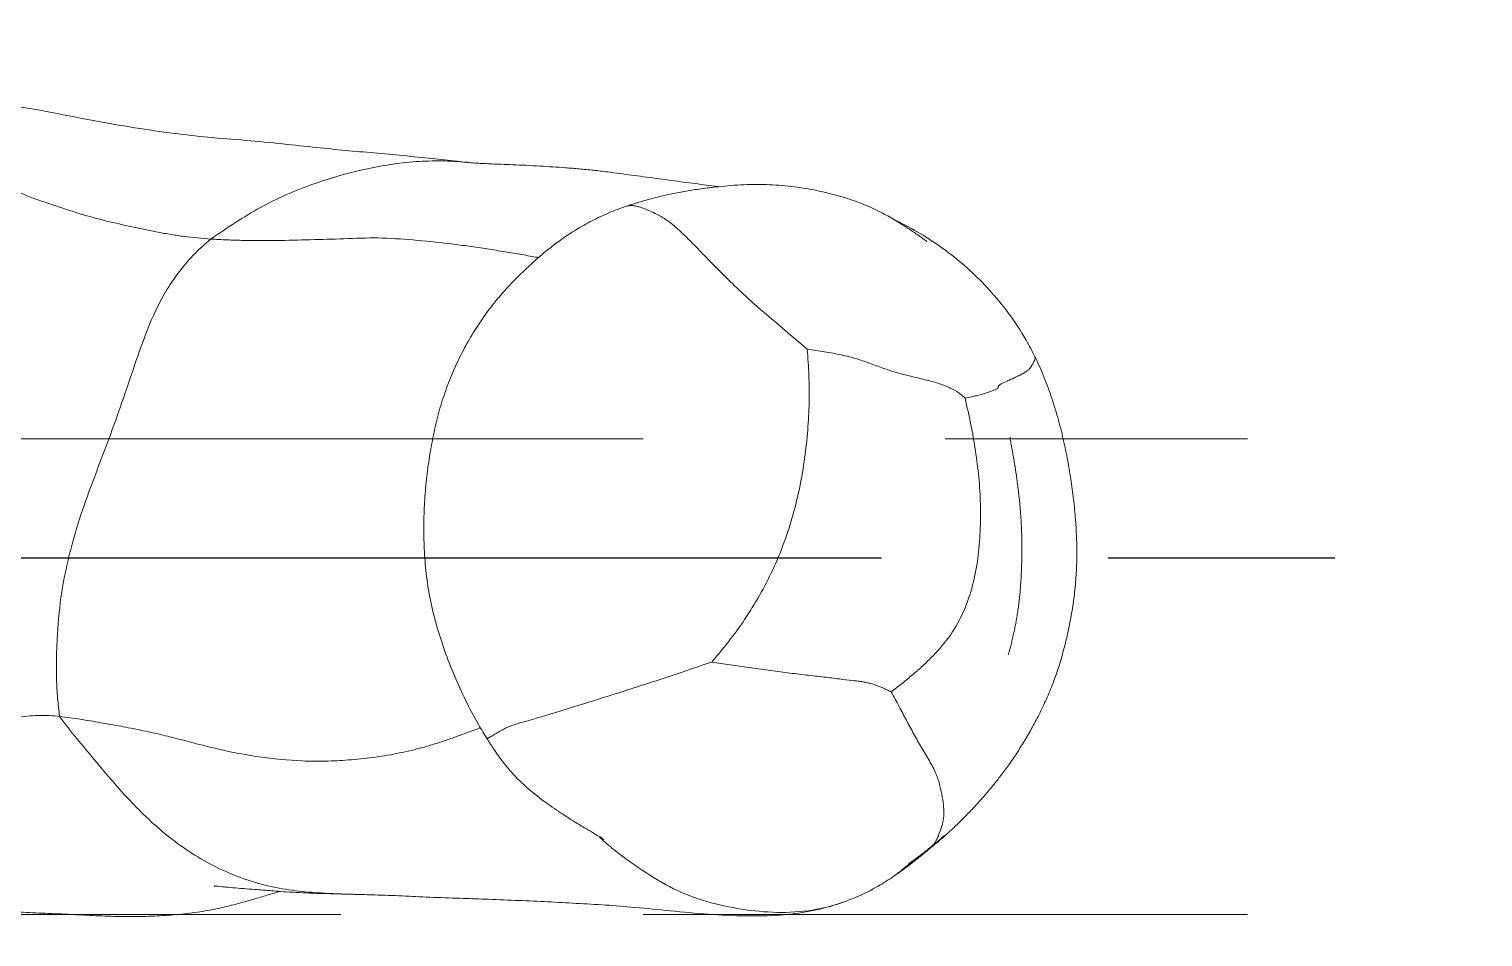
# Model space of a CAD drawing. Header units: inches. Extents: x 149964 to 151052, y -48230 to -47460.
# Drawn here: x 150884.1 to 150896.32, y -47634.91 to -47627.28 of the extents above; entities that cross this region are included whole.
import ezdxf

# ---------------------------------------------------------------- set-up
doc = ezdxf.new("R2010")
doc.units = ezdxf.units.IN
doc.header["$LTSCALE"] = 2
doc.header["$MEASUREMENT"] = 0
doc.linetypes.add('CENTER', pattern=[50.800000000000004, 31.75, -6.35, 6.35, -6.35])
doc.linetypes.add('HIDDEN', pattern=[9.524999999999999, 6.35, -3.175])
doc.layers.get('0').update_dxf_attribs({"linetype": 'CONTINUOUS'})
doc.layers.add('DEFAULT_1', color=7, linetype='CENTER')
doc.layers.add('PRODUCT', color=1, linetype='CONTINUOUS', lineweight=15)
doc.layers.add('WR', color=122, linetype='HIDDEN', lineweight=18)

# ---------------------------------------------------------------- blocks, each defined once
blk = doc.blocks.new('20160720.142035')
at = {"layer": 'DEFAULT_1', "color": 2, "linetype": 'CENTER', "ltscale": 0.15}
blk.add_line((0, 3.441563808512001), (0, -55.79026061180775), dxfattribs=at)
at = {"layer": 'PRODUCT', "linetype": 'ByBlock'}
for p, q in [((2.829359408846358, -47.37452201273118), (2.829064662219025, -47.36262553750566)), ((-3.326229317724938, -48.31855709248339), (-3.326030547643313, -48.32054377046006)), ((-2.95356401510071, -49.64890728038881), (-2.95357606979087, -49.64894238889246)), ((2.885527125617955, -51.50959865916957), (2.888241499545984, -51.50233626019326)), ((2.674740932125133, -51.90980791722541), (2.674968916195212, -51.90947605441033)), ((2.462865215697093, -52.18449380186212), (2.46318223894923, -52.18407978754112)), ((-1.690164304862265, -53.09388312057126), (-1.689952662854921, -53.09398553265783))]:
    blk.add_line(p, q, dxfattribs=at)
for points, start_tangent, end_tangent in [([(1.334373528108699, -44.89592527009518), (1.326678024372086, -44.80880535252072), (1.325944181910018, -44.71686550704908), (1.331253786629532, -44.62391796696465), (1.344670404650969, -44.53044145436434), (1.367906359519111, -44.43640223929106), (1.398287224961678, -44.34305029633106), (1.468896132340888, -44.16094584084203), (1.544531630119309, -43.98002435002854), (1.619753839680925, -43.79961021282361), (1.691110429004766, -43.61779838339135), (1.757658332557185, -43.43489960167062), (1.817639862711076, -43.25034179351496), (1.869077529379865, -43.06439563704771), (1.892576865589945, -42.97099019162852), (1.914466408226872, -42.8776931027387), (1.934579270280665, -42.78444984222006), (1.954105026117759, -42.68915965517954)], (-0.1352673139261107, 0.9908091409465372), (0.1990279970535569, 0.9799938042604398)), ([(-3.55513589803013, -43.29526941803488), (-3.517418528877897, -43.42962242716021), (-3.477561452367809, -43.56334366614465), (-3.390611811744748, -43.82757539126032), (-3.290072892181342, -44.08879420049925), (-3.168834057549248, -44.34137792554975), (-3.057226442237152, -44.59141314909357), (-2.96903080114862, -44.83613673426589), (-2.893721203756286, -45.06866416209232), (-2.832830170926172, -45.28969320662873), (-2.78441971144639, -45.50525111416937), (-2.739552728366107, -45.72275327573152), (-2.71917202838813, -45.83301441556978), (-2.702252016460989, -45.94390644804662), (-2.690070695825852, -46.05506488554965), (-2.681018479721388, -46.16667126952234)], (0.2638808511362856, -0.9645552842650283), (0.07349775946420611, -0.9972953821981437)), ([(-3.32620443214546, -48.31855460205406), (-3.335101501405006, -48.23356357921148), (-3.357604117452865, -48.02724819695868), (-3.382464876718586, -47.78357966908516), (-3.405370072810911, -47.53641380632325), (-3.426647016982315, -47.2982630598417), (-3.450977217871696, -47.05606317794445), (-3.481160821655067, -46.77091298101732), (-3.510898684995482, -46.46202917856863), (-3.537777252553497, -46.14204894637078), (-3.569304108794313, -45.85861552102142), (-3.617328552849358, -45.52785450909141), (-3.680487150646513, -45.16385489975073), (-3.753942947485484, -44.78427275336435), (-3.826190726569621, -44.36365850760922), (-3.888303941261256, -43.97760400518746), (-3.944793122151168, -43.67147857904638)], (-0.09957959882302363, 0.9950295993076013), (-0.1936913833497151, 0.9810625097393507)), ([(2.929514566290891, -43.99207238326926), (2.930663326987997, -44.00390629658796), (2.948445049725706, -44.18621492711827), (2.965190002520103, -44.37366333203681), (2.978409554430982, -44.56423576164525), (2.988681152928621, -44.7747173802054), (2.998253057448892, -44.99215900640411), (3.007684514042921, -45.17541428659752), (3.015424870012794, -45.37694308383652), (3.015846110560233, -45.57589123640355), (3.008396063174587, -45.76359582003352), (2.993212498549838, -45.94474567528232), (2.968997874908382, -46.11944105732255), (2.935325503931381, -46.28474360638211)], (0.09644404793402314, -0.9953384075871382), (-0.2278731851318875, -0.9736908192531387)), ([(1.334373528108699, -44.89592527009518), (1.180837904918008, -44.87941749411402), (1.020342194882687, -44.87035915685556), (0.8557123656210024, -44.86940981369116), (0.6864410699054133, -44.87540550598351), (0.3336501936719287, -44.90761168029712), (-0.02506895220722072, -44.97766040347051), (-0.3795191028621048, -45.0807441874349), (-0.7292028786614537, -45.20770380878093), (-1.079280821460998, -45.33857506606), (-1.432640011655167, -45.46310782129149), (-1.784649320150493, -45.5840943719013), (-2.122003675001906, -45.7243104379304), (-2.279248329636175, -45.81311756718787), (-2.425981516833417, -45.91674126560974), (-2.560364725533873, -46.03491015393956), (-2.681018479721388, -46.16667126952234)], (-0.9913219005483157, 0.1314567970600051), (-0.6341230516842742, -0.7732321484021621)), ([(2.829058129311306, -47.36262570253894), (2.818056613527006, -47.09406626869168), (2.798617542575812, -46.87667042458634), (2.761204658803763, -46.65975068740227), (2.698703523463337, -46.44455082801869), (2.611162315268302, -46.23473597202974), (2.368733529991005, -45.84431376860448), (2.218473759363405, -45.66633270676539), (2.053718995681265, -45.49950679067115), (1.879024130292237, -45.34215234151634), (1.699560395238223, -45.18983982018835), (1.518996350758243, -45.03945931340422), (1.334373528108699, -44.89592527009518)], (-0.02525462353215845, 0.999681051130934), (-0.8066621836712576, 0.5910127929535182)), ([(1.459999762912048, -48.34773511222011), (1.47015960450517, -48.31999295607966), (1.505949262500508, -48.22231043921056), (1.540984800929436, -48.12247806578671), (1.572590373456478, -48.02314730950457), (1.600416417466477, -47.92440445908142), (1.645657951856265, -47.72646244552743), (1.678355569922132, -47.52566899494559), (1.699315842794022, -47.32486919710209), (1.709002463700017, -47.12787907366874), (1.70734721221379, -46.93657025281573), (1.672634406655561, -46.57311363618646), (1.60834921937203, -46.23091588189709), (1.568040509853745, -46.06772736679704), (1.52595544498763, -45.90648080520623), (1.485537358472357, -45.74366821926378), (1.448699180589756, -45.57806153344427), (1.416210074909031, -45.40947097665776), (1.385794541158248, -45.23958009428316), (1.356332913797814, -45.06946831306414), (1.334373528108699, -44.89592527009518)], (0.3426942866571864, 0.9394469787553325), (-0.08548970196500015, 0.9963390541667708)), ([(-2.681018479721388, -46.16667126952234), (-2.820064807805466, -46.37483779336617), (-2.946317587106023, -46.58397681173665), (-3.051868430251488, -46.79784818436019), (-3.138572988449596, -47.01566313586227), (-3.209961118496722, -47.23559449056484), (-3.266495461546583, -47.45621010615287), (-3.332005147560267, -47.89313555409171), (-3.338257131690625, -48.10609960255533), (-3.326229555270402, -48.31855711615208)], (-0.5601372431338791, -0.8283998242723), (0.09904721662404016, -0.995082734690453)), ([(-2.681018479721388, -46.16667126952234), (-2.674107248167275, -46.30374793976807), (-2.669562110095285, -46.44179573274596), (-2.668283398612402, -46.72081337174313), (-2.675128070288338, -47.00152225192869), (-2.683720978384372, -47.28553648699744), (-2.690080641768873, -47.57426526896597), (-2.673243083059788, -47.86648723717371), (-2.642800196510507, -48.16738318972057), (-2.622809299937217, -48.31977835031284), (-2.600601103709778, -48.47145693562925), (-2.577385103824781, -48.62049248928815), (-2.553197035886114, -48.76447846674273), (-2.529736367490841, -48.89980760312028), (-2.52591277344618, -48.92515036257828)], (0.05838523017386516, -0.998294127448191), (0.1422589292738709, -0.9898294787698796)), ([(2.759498039871687, -46.20112796041212), (2.759114097105339, -46.19625202146563), (2.761966476216912, -46.22654734328535), (2.768055201158859, -46.29065159367019), (2.775418624805752, -46.37293945555575), (2.782872265554033, -46.46581384786987), (2.789500345272245, -46.55564441483875), (2.794314931932604, -46.62075149617885), (2.797809896874242, -46.66381167990767), (2.803219830821035, -46.72940703554923), (2.810359987372067, -46.82758079573978), (2.816514697449747, -46.93946104899806), (2.821015910652932, -47.05496915910044), (2.824464375415118, -47.17503820543061), (2.827511657844298, -47.29959461517137)], (-0.08004779387801875, 0.996791026592466), (0.02418883024463629, -0.9997074074404951)), ([(2.935325503931381, -46.28474360638211), (2.896482149022631, -46.43579173682519), (2.857741321349749, -46.5697447496932)], (-0.2278731851870524, -0.9736908192402285), (-0.2850337681661888, -0.958517475586639)), ([(2.857741321349749, -46.5697447496932), (2.823409152362728, -46.68498519659624)], (-0.2850337683961215, -0.9585174755182642), (-0.2830920740713717, -0.9590927367037918)), ([(2.823409152362728, -46.68498519659624), (2.804578808747465, -46.74947383765539)], (-0.2830920740563589, -0.959092736708223), (-0.2776331725223604, -0.9606871611066577)), ([(2.827511657844298, -47.29959461517137), (2.829065594094573, -47.36262551394611)], (0.02418882977229437, -0.999707407451924), (0.02523615017263868, -0.9996815176467274)), ([(2.829386044235434, -47.37452133851184), (2.834181134181563, -47.54503167259827), (2.842712827492505, -47.77503121912014), (2.85324008227326, -48.00685285111103), (2.862818086665357, -48.26289551786613), (2.869972721644444, -48.47040631216805), (2.879972717986675, -48.72250041958614), (2.890587846050039, -48.96756540466595), (2.903359063377138, -49.20696302015858), (2.917613088677172, -49.45345739590994), (2.93592606249149, -49.69706783866422), (2.964254374790471, -49.98794264381286), (2.992869054869516, -50.30748610334558), (3.010302066919394, -50.62794875760301), (3.005709332006518, -50.91415905950271), (2.977215011516819, -51.16884949848463), (2.921713434509002, -51.40377098636236), (2.888305842265254, -51.5023601708308)], (0.02530635391288904, -0.9996797429435266), (-0.3483390135415838, -0.9373686210050325)), ([(-2.953563448187197, -49.64890747520985), (-2.950191112176981, -49.63917052114266), (-2.893524048966356, -49.49448794549244), (-2.825744135887362, -49.35383478498989), (-2.750468657526653, -49.22304768770118), (-2.671325829433044, -49.10458278833539), (-2.592707616247935, -49.00079514520621), (-2.523161238903413, -48.9179169348572), (-2.474696654506261, -48.86412251082947), (-2.448695237515494, -48.83613817332662), (-2.415004143520491, -48.8004247502322), (-2.369155275722733, -48.75315283227974), (-2.30746991923661, -48.69241745972249), (-2.221237160731107, -48.61349682234868), (-2.106850564887282, -48.51959735022683), (-1.977874711912591, -48.42689155931293), (-1.838916810171213, -48.34041362260177), (-1.690668030962115, -48.26119525803369), (-1.533347050659359, -48.18972140442929), (-1.366737193398876, -48.12696647624398), (-1.19155515631428, -48.07470549093705), (-1.010928542906186, -48.03367009482463), (-0.8267150248284452, -48.0017450467858), (-0.6366764717968181, -47.9771716628311), (-0.4433057533751708, -47.96176226661191), (-0.2521746552956756, -47.9567350305515), (-0.0532311811693944, -47.96201755078073), (0.1575075866421685, -47.98072118500568), (0.3690903497627005, -48.01544099020248), (0.5776886402454693, -48.06706141642644), (0.7840697907668073, -48.13383482432982), (0.989816472720122, -48.21387557460548), (1.195562750479439, -48.30768955164967), (1.40249774986296, -48.41748225515767), (1.520675544306869, -48.48828625110764)], (0.3249577670426663, 0.9457285285105045), (0.8476436708481383, -0.5305659311255227)), ([(-3.137987447960768, -50.30906045916345), (-3.150364375091158, -50.21392272326193), (-3.163572271267185, -50.11488351153093), (-3.177344264637213, -50.01346775305137), (-3.191493150574388, -49.90861664588738), (-3.205442047765246, -49.80364948955685), (-3.218871473131003, -49.70235687975219), (-3.231600469793193, -49.60722548396734), (-3.245604381314479, -49.49978629346879), (-3.259353025059681, -49.38302998345171), (-3.271129100903636, -49.26383958278166), (-3.280518679268425, -49.14810562079947), (-3.28797300576116, -49.04023842239258), (-3.294651875068666, -48.93319423955836), (-3.300952295219759, -48.81927791901398), (-3.306155082944315, -48.70509085027152), (-3.309822337934747, -48.60777178613353), (-3.312821186293149, -48.52671004777949), (-3.315797027287772, -48.45904434622207), (-3.319244963378878, -48.40119294695614), (-3.324227730714483, -48.33936196863215), (-3.32602643177961, -48.32054336103465)], (-0.1280398348562674, 0.9917690258774872), (-0.09899836880307458, 0.9950875956288121)), ([(1.429348535166355, -48.43395405380579), (1.436873243743321, -48.41223284616717), (1.459999762912048, -48.34773511222011)], (0.3235631577178278, 0.9462065752084309), (0.3426942868792598, 0.9394469786743239)), ([(0.8759156057785731, -50.37664562213467), (0.948800304933684, -50.16302584842924), (1.017161767173093, -49.9592142636393), (1.07938244700199, -49.7678596132755), (1.136578869482037, -49.5878719373577), (1.239589804026764, -49.26025995489908), (1.283931816549739, -49.11779306006792), (1.321070091915317, -48.99566875230084), (1.349600057525095, -48.8975491756355), (1.371761421352858, -48.81971291157242), (1.390389847918414, -48.75706248707866), (1.407060546363937, -48.70637977348088), (1.423335189116187, -48.66431333668879), (1.44198175688507, -48.62509917648276), (1.464728390419623, -48.58426940104982), (1.487937561993022, -48.54495311947539), (1.498201307927957, -48.52745183533989), (1.506963355786866, -48.51232216483186), (1.510664806555724, -48.50587673158589), (1.513851109164534, -48.50030025806336), (1.516475689015351, -48.49568476306013), (1.518491971568437, -48.49212226537202), (1.519860762695316, -48.48969518189551), (1.52057238999987, -48.48844752177683), (1.520681030087871, -48.48827642636024)], (0.3233983988284715, 0.9462628998514001), (0.1153670369711157, -0.9933229317701797)), ([(1.520672112324974, -48.48829351615132), (1.598355539492331, -48.53837885461689), (1.765590390510624, -48.66196619215043), (1.909171960316598, -48.79948999183398), (2.03141727016191, -48.94758722454571), (2.133614470221801, -49.09169844964345), (2.211068520293338, -49.21194462672429), (2.268809077999322, -49.30650444969797), (2.310410606645746, -49.37614237868547), (2.33976846083533, -49.42531608021091), (2.358995252172463, -49.45702507898386), (2.368219034833601, -49.47172209762357)], (0.8475839422333744, -0.5306613429185622), (-0.8480742303086085, -0.529877438552031)), ([(2.378073099884205, -49.46582773722184), (2.349387093709083, -49.43365158365486)], (-0.6601213919805471, 0.751158936477271), (-0.6706187414553846, 0.7418021997869757)), ([(2.430976067698793, -49.52783337728761), (2.378073099884205, -49.46582773722184)], (-0.6372822440785073, 0.7706304830346785), (-0.6601213930093217, 0.7511589355731799)), ([(2.90641480058548, -51.45026949675957), (2.92932027563802, -51.37328214035369), (2.961221003119135, -51.22399785826565), (2.980800430668751, -50.92478874399239), (2.953776926733553, -50.62810085704405), (2.890199869958451, -50.33625870061951), (2.781710208306322, -50.05539672791201), (2.625346297572833, -49.79185698589572), (2.439673568413127, -49.5384094464971), (2.430976067698793, -49.52783337728761)], (0.3113816341471817, 0.9502849456430587), (-0.6372822442222343, 0.7706304829158216)), ([(-2.741306961805094, -52.07143707479554), (-2.770253932365449, -52.0284649847963), (-2.801357583986828, -51.98049369679939), (-2.833672455832129, -51.9282104094018), (-2.866507766564609, -51.87192733623669), (-2.899414407409495, -51.81147335362766), (-2.932094585587038, -51.74613280183985), (-2.964324782864423, -51.67445109099936), (-2.994910944020376, -51.59681102087779), (-3.022758222883567, -51.51531708761468), (-3.047827836533543, -51.4305906458394), (-3.069997006154153, -51.34427656651678), (-3.08938495896291, -51.25707000258262), (-3.106277310667792, -51.16653693142871), (-3.120575955545064, -51.06962032888259), (-3.131315844511846, -50.96715895249508), (-3.137756878772052, -50.86277643169888), (-3.139848120743409, -50.75665573083825), (-3.137487672938732, -50.64812100526615), (-3.131002937880112, -50.53982665472722), (-3.121159564965637, -50.43228201326565), (-3.103325455565937, -50.28543034540053), (-3.084418029204244, -50.1623617898731), (-3.061880024848506, -50.04270111869846), (-3.033991446456639, -49.9206557893267), (-3.000071954913437, -49.7954154275576), (-2.960277885111282, -49.66867201143032), (-2.953576243802672, -49.64894232922234)], (-0.56492752468991, 0.8251405285451267), (0.324626754307568, 0.9458422016318229)), ([(-2.953555083164247, -49.64894959957746), (-2.95996041604667, -49.67296939445077), (-2.96232654992491, -49.71493739716243), (-2.954723915056093, -49.75613505436195), (-2.940560539514991, -49.79896346307942), (-2.922300210222602, -49.84642003917543), (-2.897089452424552, -49.90203651848424), (-2.859987830248429, -49.96897662335687), (-2.80302432528697, -50.04839770047693), (-2.764689798699692, -50.09295996242145), (-2.720055388490437, -50.14068699111522), (-2.615277930221055, -50.24515768968558), (-2.494637288851663, -50.36179386348522), (-2.360732057190035, -50.49433711628808), (-2.216005993133876, -50.64596717918175), (-2.065630263095954, -50.81385875720298), (-1.913371211499907, -50.99344551080867), (-1.754648488655221, -51.1792019513523)], (-0.3249399637860093, -0.9457346456246313), (0.6611083841311232, -0.7502904133943971)), ([(-3.126763108477462, -50.3964206786477), (-3.137987447960768, -50.30906045916345)], (-0.1267141307619987, 0.991939276904202), (-0.1280398353788059, 0.991769025810026)), ([(-3.121585317247082, -50.43708352526301), (-3.126763108477462, -50.3964206786477)], (-0.1259016586571809, 0.9920427270775038), (-0.1267141294425087, 0.9919392770727586)), ([(-1.754648488655221, -51.1792019513523), (-1.533861640462419, -51.19359930469363), (-1.307528154662577, -51.19585371389985), (-1.075593562156428, -51.18367828928604), (-0.8382866785977967, -51.15800338335248), (-0.5982627001067158, -51.11744363365142), (-0.3599083174485713, -51.05981877097656), (-0.1264522439741995, -50.98404318823304), (0.09964544494869187, -50.88999112278543), (0.3156212435278576, -50.77896577509091), (0.5184027163486462, -50.65343268454308), (0.7049392530752812, -50.51823444272304), (0.7923291182669345, -50.4477663591897), (0.8759156057785731, -50.37664562213467)], (0.9960348720319296, -0.08896366503431324), (0.7548083348181707, 0.6559454075523514)), ([(1.126654224499362, -51.88576981998631), (1.107414791098563, -51.84593008684897), (1.089737888367381, -51.80581737906323), (1.073730441974476, -51.76531619918387), (1.060245790547924, -51.72508621710585), (1.050009234953905, -51.68561008979304), (1.042487511906074, -51.64588725283102), (1.036726722755702, -51.60439217760722), (1.031348992371932, -51.55898269775207), (1.018037713685771, -51.45052323991695), (1.002045842382358, -51.31965778184531), (0.985078857280314, -51.17256939033541), (0.9659071428177413, -51.01467390554171), (0.9441799951309804, -50.85225702338357), (0.9216023114568088, -50.69043227643124), (0.8987293812970165, -50.53186103449843), (0.8874027181009296, -50.45372405536182), (0.8759156057785731, -50.37664562213467)], (-0.4500084971263456, 0.8930242731942328), (-0.1510148659036047, 0.9885314917978669)), ([(-1.754648488655221, -51.1792019513523), (-1.74495997588383, -51.25229075800598), (-1.733689432468964, -51.32468210966908), (-1.706713788153138, -51.46534755996254), (-1.672667995269876, -51.59729848703864), (-1.632010104862275, -51.71721229486866), (-1.590422718087211, -51.83085147377278), (-1.554232733935351, -51.94688235691865), (-1.523536899039755, -52.06635972439835), (-1.494641504687024, -52.18363434109051), (-1.464244790899102, -52.29221876677911), (-1.42814737817389, -52.38249954175262), (-1.386896814277861, -52.45312349617598), (-1.364925111585762, -52.48158770348527), (-1.342461638734676, -52.50628270908055)], (0.1196388239717368, -0.9928174816141483), (0.7009852360850035, -0.7131757839346846)), ([(2.885553632368101, -51.50960861203203), (2.848355557973264, -51.6018951383594), (2.760536828398472, -51.77570145117352), (2.675594958825968, -51.90856506078853), (2.674741019844078, -51.90980797750672)], (-0.3515208249318807, -0.9361800626157395), (-0.566466928721594, -0.8240844730151906)), ([(2.888243285473436, -51.50233692237816), (2.90641480058548, -51.45026949675957)], (0.3476279649666823, 0.9376325495486615), (0.3113816344786183, 0.950284945534456)), ([(-2.8099125129811, -51.97923965188966), (-2.833347100706305, -51.93194490796304)], (-0.453161733657615, 0.8914283163263464), (-0.4347991002136596, 0.9005274801211743)), ([(-1.342461638734676, -52.50628270908055), (-1.122575049987063, -52.55451816452842), (-0.9003076325170696, -52.59353784142877), (-0.6758062815642916, -52.62167525695986), (-0.4500041615392547, -52.6352105039623), (-0.2226245791534893, -52.63327623572695), (0.005133449769346043, -52.61351249816653), (0.2298814753012266, -52.56960912775685), (0.4471963503747247, -52.49480928344565), (0.6489960650505964, -52.38258439768833), (0.8258695402764715, -52.2341721434932), (0.9066039936733432, -52.1516442875436), (0.9831072515808046, -52.06549697893206), (1.055946941691218, -51.97652772270521), (1.126654224499362, -51.88576981998631)], (0.9723216779685487, -0.2336462166447935), (0.6097327658899743, 0.7926070616643291)), ([(1.126654224499362, -51.88576981998631), (1.247662012843648, -51.95103570777428), (1.365928537590662, -52.0137852807602), (1.48179882846307, -52.07620989836869), (1.595394197356654, -52.14050254245376), (1.706563437590376, -52.20608269805234), (1.760933808691334, -52.23588017306611), (1.814288989000488, -52.26127424188599), (1.917055161786266, -52.29564422655676), (2.012220103002619, -52.3148280164969), (2.097403901891084, -52.32611591197929), (2.172400579991518, -52.32734964298288), (2.237970655347453, -52.31594683777075), (2.29656669855467, -52.29707728626818), (2.350070010230411, -52.27604772910854), (2.396384755993495, -52.25096054656751), (2.43376096256543, -52.21896789619495), (2.46286676908494, -52.18449499097915)], (0.8763943785283689, -0.4815941167454955), (0.6078443438295729, 0.7940562030954712)), ([(2.557763266086113, -52.05680713666516), (2.599247392412508, -52.00687991350424), (2.63758874006453, -51.95984953644802), (2.674284634791547, -51.91047089090716), (2.674740713351639, -51.90980776698416)], (0.6316705818647202, 0.7752369160499814), (0.5662118723916083, 0.8242597379241503)), ([(2.6749661071226, -51.90947412233072), (2.638027962471824, -51.96229317563848)], (-0.5667031757126819, -0.8239220294646582), (-0.5803649505539767, -0.8143565092565296)), ([(-2.697336149023613, -52.1781606204313), (-2.8099125129811, -51.97923965188966)], (-0.5309743051818548, 0.8473879201620983), (-0.4531617338241297, 0.8914283162416979)), ([(2.475715901236981, -52.17159339297359), (2.413513802544912, -52.24393301177042), (2.364039660838898, -52.29954030464432), (2.336329615907744, -52.33017022164859), (2.339300799707416, -52.32683688776888), (2.372474048985168, -52.28909369006578), (2.422606439446099, -52.22967007565603), (2.476768666179851, -52.16210301247338), (2.526130436745007, -52.09714413224719), (2.562118769623339, -52.04748125575134), (2.576062049280154, -52.02763460054848), (2.567038117413176, -52.04065270082356), (2.543180616397876, -52.07477837120678), (2.512097749829991, -52.11831204331975), (2.47277709163609, -52.17146856190084), (2.444787991029443, -52.20784080003796)], (-0.6446860400442298, -0.7644474538986246), (-0.6162120956010743, -0.7875802519330538)), ([(2.555950004869374, -52.05533343668503), (2.550240548531292, -52.06373009851086), (2.526179867767496, -52.09846689659753), (2.489903348992812, -52.14862827912293), (2.462880070175743, -52.18450519495673)], (-0.5608805739469231, -0.827896721680289), (-0.6085858485032517, -0.7934880370878802)), ([(2.638027962471824, -51.96229317563848), (2.553048105852213, -52.07628069881321)], (-0.5803649499031803, -0.8143565097203306), (-0.6146757678130906, -0.7887798808687931)), ([(-2.715300533222035, -52.10895220987732), (-2.741306961805094, -52.07143707479554)], (-0.5741304223671752, 0.8187638597987146), (-0.5649275245231603, 0.8251405286592909)), ([(-2.665224001859315, -52.17905065998639), (-2.661427847779123, -52.18457804570062), (-2.66294185796869, -52.18247093878017), (-2.674735303968191, -52.16603207328444), (-2.69284618285019, -52.14070934602205), (-2.715300533222035, -52.10895220987732)], (0.5729915100687594, -0.8195613030085808), (-0.5741304227487609, 0.8187638595311404)), ([(2.553048105852213, -52.07628069881321), (2.475715901236981, -52.17159339297359)], (-0.6146757675043804, -0.788779881109363), (-0.6446860400821334, -0.7644474538666591)), ([(2.536206963210134, -52.08389938226173), (2.557763266086113, -52.05680713666516)], (0.6117017940408261, 0.7910884370076678), (0.6316705810424217, 0.7752369167199981)), ([(-2.687202225031797, -52.19420056240051), (-2.697336149023613, -52.1781606204313)], (-0.5372606538666781, 0.8434162612890206), (-0.5309743044094594, 0.8473879206460821)), ([(-1.689959664014168, -53.09399969790684), (-1.829916245595086, -53.01955420944432), (-2.063853984116577, -52.86652634090569), (-2.25516417142353, -52.70818818773114), (-2.416877770418068, -52.54708524744638), (-2.566264276596485, -52.3678702934485), (-2.687202225031797, -52.19420056240051)], (-0.8964822831179526, 0.4430795820793632), (-0.5372606527891296, 0.8434162619754247)), ([(2.463178741367301, -52.18407710993779), (2.423549284489127, -52.23464030054311), (2.363703700364567, -52.30656331298815), (2.29882325354265, -52.37937097418762)], (-0.6078788711295975, -0.7940297715036925), (-0.6772180520841136, -0.7357823794651506)), ([(2.29882325354265, -52.37937097418762), (2.239056280202931, -52.44263005788525), (2.181081963906763, -52.50120523843361), (2.119773221900687, -52.56047106251208), (2.054690410441253, -52.62053739320254), (1.985705836326815, -52.68119386651961), (1.911802578135394, -52.74293790177762), (1.830174125061603, -52.80733260174748), (1.740219997300301, -52.87371006646572), (1.642906733613927, -52.94020489737886), (1.539037733047735, -53.00557283586386), (1.425325665040873, -53.07121312180243), (1.301340542908292, -53.13628477098246), (1.171172873990145, -53.19723395053734), (1.035018004564336, -53.25247780955397), (0.8893247908854391, -53.30186103030428), (0.7358786921540741, -53.34459257217532), (0.5795949847379234, -53.38032555826067), (0.4256670346367173, -53.40860424521816), (0.268570266343886, -53.42962524151517), (0.1044369810260832, -53.44226359028107), (-0.06419097611797042, -53.44575111470476), (-0.2347644532856066, -53.44036723933095), (-0.4058064617565833, -53.42703977682686), (-0.5773415212170221, -53.4069709123869), (-0.7508623060130049, -53.38058869184169), (-0.9277776176168118, -53.34694507304812), (-1.110268268879736, -53.30424801339541), (-1.296753540402278, -53.25055770362815), (-1.473005660431227, -53.18862237083522), (-1.641103660251247, -53.11735568269069), (-1.690163485414814, -53.09388145552657)], (-0.67721805197686, -0.7357823795638674), (-0.8972156128958102, 0.4415927354203141)), ([(-1.689973274071235, -53.09402931493241), (-1.685554800031241, -53.09556014408736), (-1.675340888352366, -53.09554412009311), (-1.664452152210288, -53.09172911669884), (-1.652614183578407, -53.08560004216997), (-1.639552574401023, -53.07864180454635), (-1.625072011403972, -53.07168313809962), (-1.609293560788501, -53.06292808101716), (-1.592417383682914, -53.04992449769634), (-1.574643640808063, -53.03022025233804), (-1.556237557088025, -53.00229364541883), (-1.537724612397142, -52.9683447214411), (-1.519695350260008, -52.93150396098645), (-1.50274031428853, -52.89490184483293), (-1.487379532452906, -52.86137594332104), (-1.47385097105871, -52.83259218520107), (-1.462322080595186, -52.80992358912044), (-1.452960311813513, -52.79474317361746), (-1.445779154804768, -52.78760893610888), (-1.440176258154679, -52.78581878929253), (-1.435395310079912, -52.78585562475928), (-1.433076719200471, -52.78546006436954), (-1.430679998593405, -52.78420233399083), (-1.428131169755943, -52.78174238071369), (-1.425438496546121, -52.77813849539234), (-1.419736915035173, -52.76813043440052), (-1.413805849733762, -52.75544116336823), (-1.407875896547921, -52.74133369453193), (-1.402127401466714, -52.72681377267872), (-1.396539711626247, -52.71185807215079), (-1.385563137853751, -52.67951696203818), (-1.374564869242022, -52.64275266302866), (-1.363907254621154, -52.60275565180928), (-1.353720381710446, -52.559617091174), (-1.342461638734676, -52.50628270908055)], (0.9047567855548841, -0.4259285843805194), (0.1976137334290295, 0.9802799663158687)), ([(0.7405025083280634, -52.89015233254031), (0.6980829857930075, -52.90085135264962), (0.6540148703788873, -52.91115488784999), (0.6085267073940486, -52.92098928547784), (0.5618283309740946, -52.93026592426031), (0.5140005668799859, -52.93892281868466), (0.4651478816813324, -52.94689377239411), (0.4154268345155288, -52.9541072146385), (0.3650486081314739, -52.96049190422491), (0.3142690189415589, -52.96599307104771), (0.2634077602415346, -52.97061781397497), (0.212778922112193, -52.97441490015626), (0.1626933333463967, -52.97745194321033), (0.1134636972565204, -52.97980957783875), (0.0654021303053014, -52.98157663461461), (0.01870012521976605, -52.98284092308313), (-0.02677078943816014, -52.98364154413866), (-0.07113311404827982, -52.98399001306097), (-0.1145025458536111, -52.98389496761956), (-0.1569900556933135, -52.98336222458602), (-0.1987017873907462, -52.98239478671894), (-0.2397384533833247, -52.98099295868451), (-0.2801856578153092, -52.97915863761591), (-0.3200917124922853, -52.97691384710924), (-0.3594375675311312, -52.97428985752776), (-0.3981919711222872, -52.97131833304593), (-0.436329430929618, -52.96803017037018), (-0.4738300928438548, -52.96445522183785), (-0.5106785047100857, -52.96062227634684), (-0.5468606608628761, -52.95655941306177), (-0.5823655428248458, -52.95229444289726), (-0.6172072769841179, -52.94785294937901), (-0.6513662278302945, -52.94326380628627), (-0.6848253067000769, -52.93855447913666), (-0.7175751301983837, -52.93374998099898), (-0.7496090594795533, -52.92887330672966), (-0.7809225723322015, -52.9239454193812), (-0.8115125899785198, -52.91898532034247), (-0.8413766594603658, -52.91401020863123), (-0.8705098882492166, -52.90903526338661), (-0.8988762348308228, -52.90407585998764), (-0.926408455678029, -52.89915209629544), (-0.9527529374463484, -52.89433811807248), (-0.9771939596685115, -52.88978169881011), (-0.9988625839760061, -52.8856697726078), (-1.014235169219319, -52.88271355495817)], (-0.9672362846643715, -0.2538778636050469), (0.1904319070971194, 0.9817004068244823)), ([(0.8066569241054822, -52.87182694562944), (0.7791300323442556, -52.87969499133033), (0.7405025083280634, -52.89015233254031)], (-0.9600211402199815, -0.2799275090639126), (-0.9672362845141834, -0.2538778641772407)), ([(0.8141846880316734, -52.86962514322659), (0.8066569241054822, -52.87182694562944)], (-0.9594197742018541, -0.2819817314480912), (-0.9600211416289459, -0.2799275042318194))]:
    blk.add_spline(points, degree=3, dxfattribs=dict(at, start_tangent=start_tangent, end_tangent=end_tangent))

msp = doc.modelspace()

# ---------------------------------------------------------------- linework, layer by layer
at = {"color": 8, "linetype": 'HIDDEN'}
msp.add_circle((150869.9636959071, -47668.72324967911), 50, dxfattribs=at)
at = {"layer": 'WR', "linetype": 'CENTER', "ltscale": 0.2}
msp.add_line((150774.9636959071, -47630.7232496791), (150902.9636959071, -47630.7232496791), dxfattribs=at)
at = {"layer": 'WR', "linetype": 'HIDDEN', "ltscale": 0.4}
msp.add_line((150774.9636959071, -47634.7232496791), (150906.9636959071, -47634.7232496791), dxfattribs=at)

# ---------------------------------------------------------------- block references
at = {"layer": 'PRODUCT', "linetype": 'ByBlock', "xscale": -1, "rotation": 89.99999999999999}
msp.add_blockref('20160720.142035', (150839.4636959071, -47631.7232496791), dxfattribs=at)

doc.saveas('drawing.dxf')
